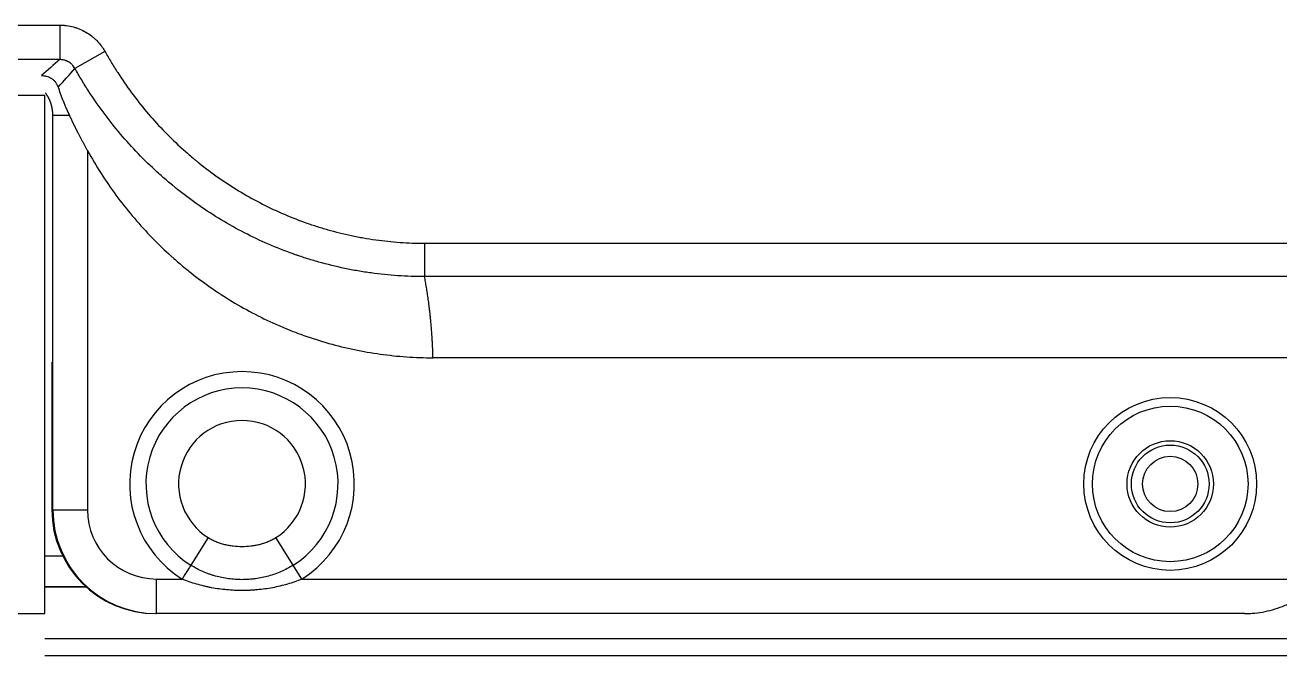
# Model space of a CAD drawing. Header units: millimetres. Extents: x -36 to 4467, y 2 to 3322.
# Drawn here: x 352 to 424.6, y 1399.9 to 1436.4 of the extents above; entities that cross this region are included whole.
import ezdxf

# ---------------------------------------------------------------- set-up
doc = ezdxf.new("R2010")
doc.units = ezdxf.units.MM

msp = doc.modelspace()

# ---------------------------------------------------------------- linework, layer by layer
for p, q in [((329.114, 1436.406), (354.031, 1436.406)), ((354.031, 1436.406), (354.031, 1434.409)), ((356.647, 1434.873), (354.907, 1433.9)), ((354.031, 1434.409), (329.114, 1434.409)), ((347.17, 1432.359), (353.17, 1432.359)), ((353.17, 1402.359), (353.17, 1432.359)), ((353.63, 1408.355), (353.63, 1431.166)), ((355.628, 1429.144), (355.628, 1408.355)), ((375.134, 1423.785), (445.518, 1423.785)), ((445.518, 1421.853), (375.134, 1421.853)), ((428.573, 1417.159), (375.623, 1417.159)), ((353.573, 1416.906), (353.573, 1408.355)), ((353.63, 1408.355), (353.573, 1408.355)), ((353.63, 1408.355), (355.628, 1408.355)), ((362.616, 1406.749), (361.611, 1405.153)), ((367.534, 1405.153), (366.529, 1406.749)), ((353.169, 1405.705), (354.187, 1405.705)), ((368.037, 1404.355), (367.534, 1405.153)), ((359.633, 1402.355), (359.633, 1404.355)), ((359.633, 1404.355), (361.108, 1404.355)), ((368.037, 1404.355), (427.045, 1404.355)), ((355.55, 1403.905), (353.166, 1403.905)), ((353.168, 1403.905), (355.548, 1403.905)), ((347.17, 1402.359), (353.17, 1402.359)), ((359.581, 1402.355), (359.633, 1402.355)), ((422.573, 1402.355), (359.633, 1402.355)), ((353.168, 1400.905), (548.573, 1400.905)), ((548.573, 1399.905), (353.168, 1399.905))]:
    msp.add_line(p, q)
for radius in [5, 4.5, 2.5, 2.25, 1.6]:
    msp.add_circle((418.273, 1409.855), radius)
for radius, start, end in [(6.5, 302.20423, 237.79577), (5.557, 302.20423, 237.79579), (3.672, 302.20437, 237.79579)]:
    msp.add_arc((364.573, 1409.855), radius, start, end)
for centre, major_axis, ratio, start_param, end_param in [((359.581, 1408.355), (6.008, 0), 0.99863, 3.141593, 4.712389), ((359.633, 1408.355), (-6.003, 0), 0.999542, 0, 1.570796), ((359.633, 1408.355), (4.005, 0), 0.99863, 3.141593, 4.712389), ((361.108, 1404.355), (-0.533, -0.846), 0.000003, 3.48143, 4.712389)]:
    msp.add_ellipse(centre, major_axis=major_axis, ratio=ratio, start_param=start_param, end_param=end_param)
for points, knots in [([(354.031, 1436.406), (354.064, 1436.406), (354.098, 1436.406), (354.164, 1436.403), (354.198, 1436.402), (354.297, 1436.395), (354.363, 1436.389), (354.559, 1436.362), (354.688, 1436.336), (354.879, 1436.285), (354.942, 1436.266), (355.036, 1436.233), (355.067, 1436.222), (355.129, 1436.199), (355.16, 1436.186), (355.314, 1436.122), (355.432, 1436.063), (355.659, 1435.93), (355.768, 1435.856), (355.899, 1435.755), (355.924, 1435.734), (355.975, 1435.692), (356.001, 1435.67), (356.075, 1435.603), (356.124, 1435.557), (356.263, 1435.415), (356.35, 1435.315), (356.47, 1435.155), (356.508, 1435.1), (356.58, 1434.989), (356.615, 1434.931), (356.647, 1434.873)], [0, 0, 0, 0, 0.03125, 0.03125, 0.0625, 0.0625, 0.125, 0.125, 0.25, 0.25, 0.3125, 0.3125, 0.34375, 0.34375, 0.375, 0.375, 0.5, 0.5, 0.625, 0.625, 0.65625, 0.65625, 0.6875, 0.6875, 0.75, 0.75, 0.875, 0.875, 0.9375, 0.9375, 1, 1, 1, 1]), ([(356.647, 1434.873), (356.763, 1434.666), (356.941, 1434.359), (357.127, 1434.056), (357.252, 1433.855), (357.316, 1433.755), (357.636, 1433.258), (358.172, 1432.483), (359.043, 1431.381), (359.98, 1430.337), (360.65, 1429.681), (361.17, 1429.204), (361.434, 1428.969), (361.749, 1428.702), (361.886, 1428.589), (361.978, 1428.514), (362.024, 1428.477), (362.439, 1428.143), (363.193, 1427.576), (364.369, 1426.808), (365.591, 1426.12), (366.435, 1425.715), (367.295, 1425.338), (367.733, 1425.164), (368.29, 1424.963), (368.402, 1424.924), (368.627, 1424.847), (368.964, 1424.736), (369.303, 1424.633), (369.985, 1424.439), (370.444, 1424.325), (371.023, 1424.203), (371.139, 1424.18), (371.371, 1424.135), (371.488, 1424.113), (371.838, 1424.052), (372.072, 1424.015), (372.775, 1423.916), (373.714, 1423.818), (374.66, 1423.785), (375.134, 1423.785)], [0, 0, 0, 0, 0.03125, 0.046875, 0.046875, 0.0625, 0.0625, 0.125, 0.1875, 0.25, 0.3125, 0.3125, 0.34375, 0.359375, 0.367187, 0.367187, 0.375, 0.375, 0.4375, 0.5, 0.5625, 0.625, 0.625, 0.6875, 0.6875, 0.703125, 0.703125, 0.71875, 0.75, 0.75, 0.8125, 0.8125, 0.828125, 0.828125, 0.84375, 0.84375, 0.875, 0.875, 0.9375, 1, 1, 1, 1]), ([(354.907, 1433.9), (354.885, 1433.939), (354.861, 1433.977), (354.807, 1434.048), (354.778, 1434.082), (354.731, 1434.129), (354.715, 1434.145), (354.682, 1434.174), (354.665, 1434.189), (354.612, 1434.229), (354.539, 1434.278), (354.46, 1434.317), (354.398, 1434.342), (354.377, 1434.35), (354.335, 1434.364), (354.314, 1434.371), (354.25, 1434.387), (354.207, 1434.396), (354.142, 1434.404), (354.12, 1434.406), (354.075, 1434.409), (354.053, 1434.409), (354.031, 1434.409)], [0, 0, 0, 0, 0.125, 0.125, 0.25, 0.25, 0.3125, 0.3125, 0.375, 0.375, 0.5, 0.625, 0.625, 0.6875, 0.6875, 0.75, 0.75, 0.875, 0.875, 0.9375, 0.9375, 1, 1, 1, 1]), ([(375.134, 1421.853), (374.616, 1421.852), (373.584, 1421.887), (372.557, 1421.993), (371.789, 1422.098), (371.534, 1422.138), (371.151, 1422.204), (371.024, 1422.227), (370.77, 1422.276), (370.643, 1422.301), (370.011, 1422.433), (369.509, 1422.556), (368.764, 1422.765), (368.516, 1422.839), (368.147, 1422.957), (367.963, 1423.017), (367.779, 1423.08), (367.657, 1423.122), (367.596, 1423.144), (367.047, 1423.339), (366.568, 1423.528), (365.627, 1423.937), (364.703, 1424.375), (363.366, 1425.121), (362.508, 1425.677), (361.666, 1426.263), (361.253, 1426.571), (360.799, 1426.934), (360.748, 1426.974), (360.648, 1427.056), (360.498, 1427.179), (360.152, 1427.469), (359.862, 1427.724), (359.293, 1428.243), (358.559, 1428.957), (357.532, 1430.093), (356.578, 1431.294), (355.99, 1432.139), (355.639, 1432.68), (355.57, 1432.79), (355.432, 1433.009), (355.229, 1433.339), (355.034, 1433.675), (354.907, 1433.9)], [0, 0, 0, 0, 0.0625, 0.125, 0.125, 0.15625, 0.15625, 0.171875, 0.171875, 0.1875, 0.1875, 0.25, 0.25, 0.28125, 0.28125, 0.296875, 0.304687, 0.304687, 0.3125, 0.3125, 0.375, 0.375, 0.4375, 0.5, 0.5625, 0.5625, 0.625, 0.625, 0.632812, 0.632812, 0.640625, 0.65625, 0.6875, 0.6875, 0.75, 0.8125, 0.875, 0.9375, 0.9375, 0.953125, 0.953125, 0.96875, 1, 1, 1, 1]), ([(352.976, 1433.481), (353.022, 1433.482), (353.07, 1433.481), (353.142, 1433.473), (353.166, 1433.469), (353.215, 1433.46), (353.239, 1433.455), (353.313, 1433.435), (353.362, 1433.418), (353.433, 1433.387), (353.456, 1433.375), (353.491, 1433.356), (353.503, 1433.35), (353.525, 1433.336), (353.537, 1433.329), (353.593, 1433.292), (353.634, 1433.26), (353.693, 1433.205), (353.712, 1433.186), (353.748, 1433.147), (353.766, 1433.126), (353.815, 1433.062), (353.844, 1433.017), (353.882, 1432.946), (353.893, 1432.922), (353.914, 1432.873), (353.924, 1432.848), (353.932, 1432.823)], [0, 0, 0, 0, 0.125, 0.125, 0.1875, 0.1875, 0.25, 0.25, 0.375, 0.375, 0.4375, 0.4375, 0.46875, 0.46875, 0.5, 0.5, 0.625, 0.625, 0.6875, 0.6875, 0.75, 0.75, 0.875, 0.875, 0.9375, 0.9375, 1, 1, 1, 1]), ([(353.63, 1431.166), (353.63, 1431.175), (353.63, 1431.191), (353.63, 1431.216), (353.629, 1431.241), (353.629, 1431.266), (353.627, 1431.29), (353.626, 1431.315), (353.624, 1431.34), (353.622, 1431.364), (353.62, 1431.389), (353.618, 1431.413), (353.615, 1431.437), (353.612, 1431.462), (353.609, 1431.486), (353.605, 1431.51), (353.601, 1431.534), (353.597, 1431.558), (353.593, 1431.582), (353.588, 1431.606), (353.584, 1431.63), (353.578, 1431.653), (353.573, 1431.677), (353.568, 1431.7), (353.562, 1431.724), (353.556, 1431.747), (353.55, 1431.77), (353.543, 1431.793), (353.536, 1431.816), (353.529, 1431.839), (353.522, 1431.862), (353.515, 1431.884), (353.507, 1431.907), (353.499, 1431.929), (353.491, 1431.952), (353.483, 1431.974), (353.474, 1431.996), (353.466, 1432.018), (353.457, 1432.04), (353.447, 1432.061), (353.438, 1432.083), (353.428, 1432.104), (353.418, 1432.125), (353.408, 1432.147), (353.398, 1432.168), (353.388, 1432.188), (353.377, 1432.209), (353.366, 1432.23), (353.355, 1432.25), (353.344, 1432.271), (353.333, 1432.291), (353.321, 1432.311), (353.309, 1432.33), (353.297, 1432.35), (353.285, 1432.37), (353.273, 1432.389), (353.26, 1432.408), (353.247, 1432.427), (353.234, 1432.446), (353.221, 1432.465), (353.211, 1432.48), (353.204, 1432.489), (353.202, 1432.491)], [0, 0, 0, 0, 0.017578, 0.035129, 0.052655, 0.070154, 0.087628, 0.105075, 0.122496, 0.139891, 0.157261, 0.174604, 0.191921, 0.209213, 0.226478, 0.243718, 0.260932, 0.27812, 0.295282, 0.312419, 0.329529, 0.346614, 0.363674, 0.380707, 0.397716, 0.414698, 0.431655, 0.448586, 0.465492, 0.482373, 0.499228, 0.516057, 0.532861, 0.54964, 0.566393, 0.583121, 0.599824, 0.616501, 0.633154, 0.649781, 0.666382, 0.682959, 0.699511, 0.716037, 0.732538, 0.749015, 0.765466, 0.781892, 0.798294, 0.81467, 0.831022, 0.847348, 0.86365, 0.879927, 0.89618, 0.912407, 0.92861, 0.944788, 0.960942, 0.977071, 0.993175, 1, 1, 1, 1]), ([(353.932, 1432.823), (353.956, 1432.752), (353.98, 1432.682), (354.029, 1432.542), (354.054, 1432.472), (354.105, 1432.331), (354.131, 1432.261), (354.184, 1432.122), (354.211, 1432.052), (354.267, 1431.912), (354.296, 1431.843), (354.353, 1431.705), (354.382, 1431.636), (354.471, 1431.433), (354.531, 1431.299), (354.593, 1431.167)], [0, 0, 0, 0, 0.125, 0.125, 0.25, 0.25, 0.375, 0.375, 0.5, 0.5, 0.625, 0.625, 0.75, 0.75, 1, 1, 1, 1]), ([(354.593, 1431.166), (354.454, 1431.166), (354.325, 1431.166), (354.096, 1431.166), (353.995, 1431.166), (353.828, 1431.166), (353.762, 1431.166), (353.667, 1431.166), (353.639, 1431.166), (353.63, 1431.166)], [0, 0, 0, 0, 0.25, 0.25, 0.5, 0.5, 0.75, 0.75, 1, 1, 1, 1]), ([(354.593, 1431.166), (354.599, 1431.152), (354.612, 1431.125), (354.632, 1431.083), (354.652, 1431.041), (354.671, 1430.999), (354.691, 1430.957), (354.711, 1430.915), (354.731, 1430.873), (354.751, 1430.831), (354.772, 1430.789), (354.792, 1430.747), (354.812, 1430.705), (354.833, 1430.663), (354.854, 1430.621), (354.874, 1430.578), (354.895, 1430.536), (354.916, 1430.494), (354.937, 1430.451), (354.959, 1430.409), (354.98, 1430.366), (355.001, 1430.324), (355.023, 1430.281), (355.044, 1430.239), (355.066, 1430.196), (355.094, 1430.141), (355.129, 1430.074), (355.169, 1429.995), (355.211, 1429.916), (355.252, 1429.838), (355.293, 1429.759), (355.335, 1429.681), (355.376, 1429.604), (355.418, 1429.526), (355.46, 1429.449), (355.501, 1429.372), (355.543, 1429.296), (355.585, 1429.22), (355.614, 1429.169), (355.628, 1429.144)], [0, 0, 0, 0, 0.020671, 0.041352, 0.062044, 0.082747, 0.103463, 0.124192, 0.144933, 0.165688, 0.186458, 0.207241, 0.228041, 0.248855, 0.269686, 0.290534, 0.311399, 0.332281, 0.353182, 0.374101, 0.39504, 0.415998, 0.436976, 0.457975, 0.478995, 0.500037, 0.5392, 0.578235, 0.617145, 0.655934, 0.694604, 0.733156, 0.771596, 0.809924, 0.848144, 0.886258, 0.924271, 0.962183, 1, 1, 1, 1]), ([(355.628, 1429.144), (355.878, 1428.694), (356.404, 1427.815), (357.27, 1426.559), (358.212, 1425.362), (358.891, 1424.605), (359.595, 1423.869), (359.96, 1423.511), (360.386, 1423.121), (360.434, 1423.078), (360.529, 1422.992), (360.577, 1422.949), (360.722, 1422.821), (361.012, 1422.567), (361.307, 1422.322), (361.905, 1421.843), (362.72, 1421.233), (363.995, 1420.402), (364.881, 1419.906), (365.785, 1419.439), (366.245, 1419.22), (366.833, 1418.965), (367.01, 1418.889), (367.189, 1418.816), (367.308, 1418.768), (367.368, 1418.744), (367.667, 1418.626), (367.907, 1418.536), (368.63, 1418.28), (369.115, 1418.126), (370.092, 1417.852), (371.075, 1417.611), (372.072, 1417.439), (373.075, 1417.3), (373.58, 1417.247), (374.596, 1417.177), (375.108, 1417.159), (375.623, 1417.159)], [0, 0, 0, 0, 0.0625, 0.125, 0.1875, 0.25, 0.25, 0.3125, 0.3125, 0.320312, 0.320312, 0.328125, 0.328125, 0.34375, 0.375, 0.375, 0.4375, 0.5, 0.5625, 0.5625, 0.625, 0.625, 0.640625, 0.648437, 0.648437, 0.65625, 0.65625, 0.6875, 0.6875, 0.75, 0.75, 0.8125, 0.875, 0.875, 0.9375, 0.9375, 1, 1, 1, 1]), ([(375.134, 1423.785), (375.134, 1423.676), (375.134, 1423.567), (375.134, 1423.351), (375.134, 1423.245), (375.134, 1423.039), (375.134, 1422.938), (375.134, 1422.746), (375.134, 1422.654), (375.134, 1422.481), (375.134, 1422.4), (375.134, 1422.251), (375.134, 1422.183), (375.134, 1422.061), (375.134, 1422.008), (375.134, 1421.918), (375.134, 1421.881), (375.134, 1421.853)], [0, 0, 0, 0, 0.125, 0.125, 0.25, 0.25, 0.375, 0.375, 0.5, 0.5, 0.625, 0.625, 0.75, 0.75, 0.875, 0.875, 1, 1, 1, 1]), ([(375.623, 1417.159), (375.622, 1417.19), (375.62, 1417.26), (375.617, 1417.38), (375.611, 1417.528), (375.604, 1417.704), (375.595, 1417.908), (375.583, 1418.139), (375.565, 1418.421), (375.543, 1418.73), (375.517, 1419.046), (375.491, 1419.326), (375.467, 1419.568), (375.444, 1419.781), (375.421, 1419.977), (375.398, 1420.168), (375.373, 1420.355), (375.349, 1420.538), (375.323, 1420.717), (375.297, 1420.892), (375.271, 1421.062), (375.244, 1421.228), (375.217, 1421.39), (375.19, 1421.548), (375.162, 1421.702), (375.144, 1421.803), (375.134, 1421.853)], [0, 0, 0, 0, 0.019567, 0.045092, 0.076575, 0.114016, 0.157417, 0.206777, 0.262098, 0.337114, 0.404457, 0.464124, 0.516113, 0.558687, 0.600369, 0.641158, 0.681056, 0.720062, 0.758176, 0.795398, 0.831729, 0.867167, 0.901714, 0.935368, 0.96813, 1, 1, 1, 1]), ([(362.616, 1406.749), (362.689, 1406.703), (362.764, 1406.661), (362.916, 1406.584), (362.993, 1406.549), (363.151, 1406.485), (363.231, 1406.457), (363.392, 1406.405), (363.474, 1406.381), (363.599, 1406.35), (363.641, 1406.341), (363.725, 1406.323), (363.767, 1406.314), (363.893, 1406.292), (363.977, 1406.279), (364.231, 1406.249), (364.4, 1406.239), (364.739, 1406.239), (364.909, 1406.248), (365.122, 1406.274), (365.165, 1406.279), (365.25, 1406.292), (365.292, 1406.299), (365.418, 1406.322), (365.501, 1406.339), (365.666, 1406.38), (365.748, 1406.403), (365.91, 1406.455), (365.99, 1406.484), (366.109, 1406.532), (366.149, 1406.549), (366.227, 1406.584), (366.266, 1406.603), (366.381, 1406.661), (366.456, 1406.703), (366.529, 1406.749)], [0, 0, 0, 0, 0.0625, 0.0625, 0.125, 0.125, 0.1875, 0.1875, 0.25, 0.25, 0.28125, 0.28125, 0.3125, 0.3125, 0.375, 0.375, 0.5, 0.5, 0.625, 0.625, 0.65625, 0.65625, 0.6875, 0.6875, 0.75, 0.75, 0.8125, 0.8125, 0.875, 0.875, 0.90625, 0.90625, 0.9375, 0.9375, 1, 1, 1, 1]), ([(367.534, 1405.153), (367.423, 1405.083), (367.31, 1405.018), (367.08, 1404.896), (366.962, 1404.839), (366.723, 1404.734), (366.602, 1404.686), (366.358, 1404.6), (366.234, 1404.561), (365.986, 1404.491), (365.861, 1404.461), (365.608, 1404.409), (365.48, 1404.387), (365.287, 1404.361), (365.223, 1404.353), (365.093, 1404.34), (365.028, 1404.334), (364.832, 1404.321), (364.701, 1404.316), (364.44, 1404.317), (364.309, 1404.321), (364.051, 1404.339), (363.922, 1404.352), (363.666, 1404.387), (363.539, 1404.408), (363.286, 1404.461), (363.16, 1404.491), (362.973, 1404.543), (362.91, 1404.562), (362.817, 1404.591), (362.786, 1404.602), (362.724, 1404.622), (362.57, 1404.676), (362.419, 1404.736), (362.181, 1404.84), (362.064, 1404.897), (361.835, 1405.018), (361.722, 1405.083), (361.611, 1405.153)], [0, 0, 0, 0, 0.0625, 0.0625, 0.125, 0.125, 0.1875, 0.1875, 0.25, 0.25, 0.3125, 0.3125, 0.375, 0.375, 0.40625, 0.40625, 0.4375, 0.4375, 0.5, 0.5, 0.5625, 0.5625, 0.625, 0.625, 0.6875, 0.6875, 0.75, 0.75, 0.78125, 0.78125, 0.796875, 0.796875, 0.8125, 0.875, 0.875, 0.9375, 0.9375, 1, 1, 1, 1]), ([(368.037, 1404.355), (367.9, 1404.298), (367.761, 1404.244), (367.482, 1404.145), (367.341, 1404.1), (367.056, 1404.016), (366.913, 1403.978), (366.626, 1403.909), (366.481, 1403.879), (366.192, 1403.824), (366.046, 1403.8), (365.754, 1403.76), (365.607, 1403.743), (365.387, 1403.723), (365.313, 1403.717), (365.165, 1403.706), (365.091, 1403.702), (364.868, 1403.692), (364.72, 1403.689), (364.423, 1403.689), (364.275, 1403.692), (363.979, 1403.706), (363.832, 1403.716), (363.538, 1403.743), (363.392, 1403.76), (363.1, 1403.8), (362.954, 1403.824), (362.736, 1403.865), (362.663, 1403.88), (362.519, 1403.91), (362.446, 1403.927), (362.23, 1403.979), (362.087, 1404.017), (361.803, 1404.1), (361.663, 1404.146), (361.384, 1404.245), (361.245, 1404.298), (361.108, 1404.355)], [0, 0, 0, 0, 0.0625, 0.0625, 0.125, 0.125, 0.1875, 0.1875, 0.25, 0.25, 0.3125, 0.3125, 0.375, 0.375, 0.40625, 0.40625, 0.4375, 0.4375, 0.5, 0.5, 0.5625, 0.5625, 0.625, 0.625, 0.6875, 0.6875, 0.75, 0.75, 0.78125, 0.78125, 0.8125, 0.8125, 0.875, 0.875, 0.9375, 0.9375, 1, 1, 1, 1]), ([(422.573, 1402.355), (422.597, 1402.355), (422.622, 1402.356), (422.672, 1402.356), (422.747, 1402.358), (422.821, 1402.36), (422.921, 1402.365), (422.97, 1402.368), (423.069, 1402.376), (423.119, 1402.38), (423.366, 1402.405), (423.562, 1402.434), (423.952, 1402.513), (424.147, 1402.562), (424.533, 1402.681), (424.726, 1402.751), (424.966, 1402.853), (425.014, 1402.874), (425.11, 1402.918), (425.157, 1402.94), (425.299, 1403.01), (425.393, 1403.059), (425.579, 1403.162), (425.671, 1403.216), (425.854, 1403.331), (425.944, 1403.391), (426.123, 1403.518), (426.212, 1403.584), (426.322, 1403.671), (426.344, 1403.689), (426.388, 1403.725), (426.453, 1403.779), (426.517, 1403.834), (426.644, 1403.947), (426.727, 1404.025), (426.888, 1404.186), (426.968, 1404.269), (427.045, 1404.355)], [0, 0, 0, 0, 0.015625, 0.015625, 0.03125, 0.0625, 0.0625, 0.09375, 0.09375, 0.125, 0.125, 0.25, 0.25, 0.375, 0.375, 0.5, 0.5, 0.53125, 0.53125, 0.5625, 0.5625, 0.625, 0.625, 0.6875, 0.6875, 0.75, 0.75, 0.8125, 0.8125, 0.828125, 0.828125, 0.84375, 0.875, 0.875, 0.9375, 0.9375, 1, 1, 1, 1])]:
    msp.add_open_spline(points, degree=3, knots=knots)
for points in [[(354.031, 1434.409), (353.68, 1434.1), (353.329, 1433.79), (352.976, 1433.481)], [(353.932, 1432.823), (354.263, 1433.182), (354.588, 1433.541), (354.907, 1433.9)]]:
    msp.add_open_spline(points, degree=3)

doc.saveas('drawing.dxf')
